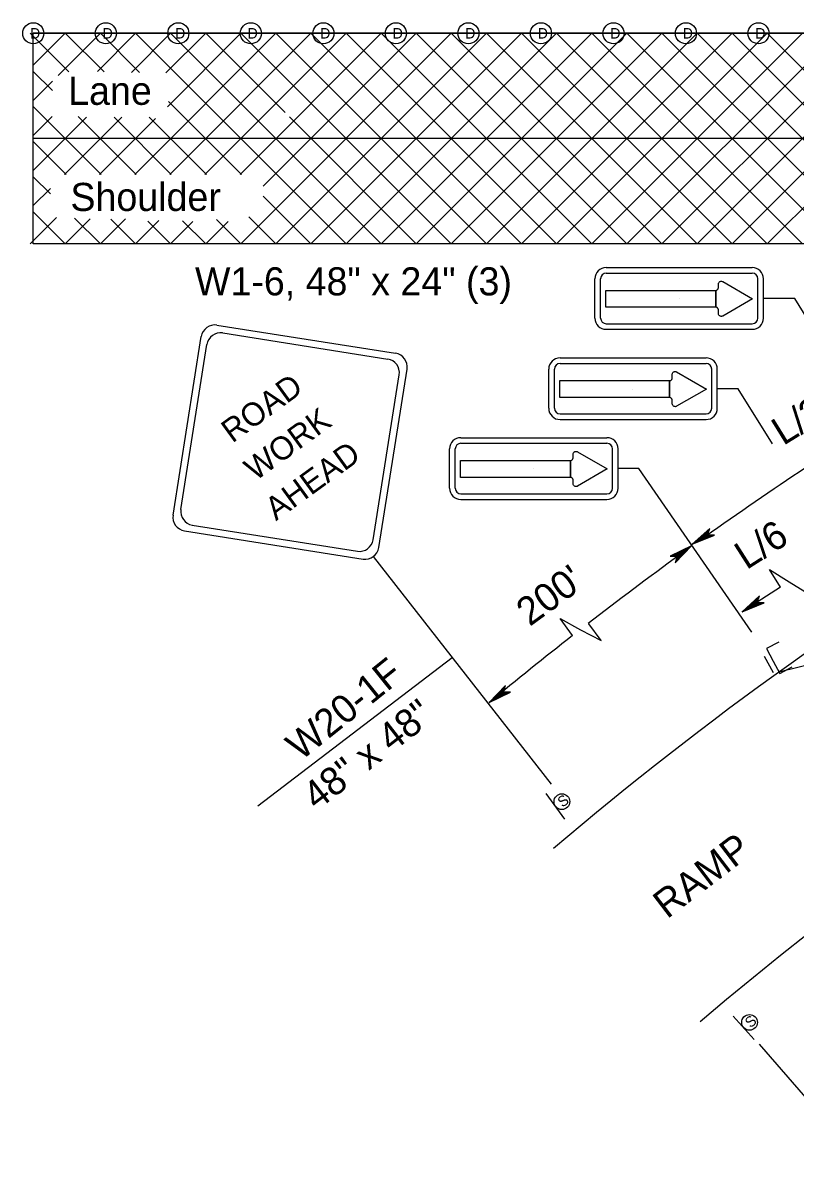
# Model space of a CAD drawing. Extents: x 499945 to 500993, y 499985 to 500645.
# Drawn here: x 500307.9 to 500417.9, y 500361.1 to 500523.2 of the extents above; entities that cross this region are included whole.
import ezdxf

# ---------------------------------------------------------------- set-up
doc = ezdxf.new("R2010")
doc.units = 0
for name, color, linetype in [('1', 7, 'Continuous'), ('24', 7, 'Continuous'), ('39', 7, 'Continuous'), ('5', 7, 'Continuous'), ('56', 7, 'Continuous'), ('60', 7, 'Continuous')]:
    doc.layers.add(name, color=color, linetype=linetype)

msp = doc.modelspace()

# ---------------------------------------------------------------- linework, layer by layer
at = {"layer": '1'}
for p, q in [((500314.43, 500516.25), (500308.95, 500521.73)), ((500309.39, 500491.75), (500309.39, 500521.73)), ((500309.39, 500517.18), (500313.95, 500521.73)), ((500309.39, 500521.73), (500732.65, 500521.73)), ((500895.45, 500521.73), (500309.39, 500521.73)), ((500312.95, 500515.74), (500318.94, 500521.73)), ((500319.46, 500516.22), (500313.95, 500521.73)), ((500318.51, 500516.3), (500323.94, 500521.73)), ((500324.53, 500516.14), (500318.94, 500521.73)), ((500323.36, 500516.15), (500328.93, 500521.73)), ((500323.83, 500501.64), (500343.92, 500521.73)), ((500353.91, 500491.75), (500323.94, 500521.73)), ((500328.28, 500516.08), (500333.93, 500521.73)), ((500328.48, 500511.28), (500338.93, 500521.73)), ((500328.83, 500501.64), (500348.92, 500521.73)), ((500358.91, 500491.75), (500328.93, 500521.73)), ((500333.83, 500501.64), (500353.92, 500521.73)), ((500345.23, 500510.43), (500333.93, 500521.73)), ((500338.82, 500501.64), (500358.91, 500521.73)), ((500368.9, 500491.75), (500338.93, 500521.73)), ((500338.93, 500491.75), (500368.9, 500521.73)), ((500342.12, 500499.94), (500363.91, 500521.73)), ((500343.92, 500491.75), (500373.9, 500521.73)), ((500373.9, 500491.75), (500343.92, 500521.73)), ((500378.9, 500491.75), (500348.92, 500521.73)), ((500348.92, 500491.75), (500378.9, 500521.73)), ((500353.92, 500491.75), (500383.89, 500521.73)), ((500383.89, 500491.75), (500353.92, 500521.73)), ((500388.89, 500491.75), (500358.91, 500521.73)), ((500358.91, 500491.75), (500388.89, 500521.73)), ((500393.89, 500491.75), (500363.91, 500521.73)), ((500363.91, 500491.75), (500393.89, 500521.73)), ((500398.88, 500491.75), (500368.9, 500521.73)), ((500368.9, 500491.75), (500398.88, 500521.73)), ((500403.88, 500491.75), (500373.9, 500521.73)), ((500373.9, 500491.75), (500403.88, 500521.73)), ((500408.87, 500491.75), (500378.9, 500521.73)), ((500378.9, 500491.75), (500408.87, 500521.73)), ((500413.87, 500491.75), (500383.89, 500521.73)), ((500383.89, 500491.75), (500413.87, 500521.73)), ((500418.87, 500491.75), (500388.89, 500521.73)), ((500388.89, 500491.75), (500418.87, 500521.73)), ((500423.86, 500491.75), (500393.89, 500521.73)), ((500393.89, 500491.75), (500423.86, 500521.73)), ((500428.86, 500491.75), (500398.88, 500521.73)), ((500398.88, 500491.75), (500428.86, 500521.73)), ((500433.85, 500491.75), (500403.88, 500521.73)), ((500403.88, 500491.75), (500433.85, 500521.73)), ((500438.85, 500491.75), (500408.87, 500521.73)), ((500408.87, 500491.75), (500438.85, 500521.73)), ((500443.85, 500491.75), (500413.87, 500521.73)), ((500413.87, 500491.75), (500443.85, 500521.73)), ((500312.11, 500513.57), (500309.39, 500516.29)), ((500309.39, 500512.18), (500312.11, 500514.9)), ((500319.05, 500501.64), (500309.39, 500511.29)), ((500339.03, 500501.64), (500328.63, 500512.04)), ((500309.39, 500507.19), (500312.07, 500509.86)), ((500309.39, 500502.19), (500316.99, 500509.78)), ((500313.84, 500501.64), (500321.99, 500509.79)), ((500324.04, 500501.64), (500315.8, 500509.88)), ((500329.04, 500501.64), (500320.9, 500509.78)), ((500334.03, 500501.64), (500325.9, 500509.77)), ((500363.91, 500491.75), (500345.84, 500509.82)), ((500318.84, 500501.64), (500326.78, 500509.58)), ((500895.45, 500506.74), (500309.39, 500506.74)), ((500314.05, 500501.64), (500309.39, 500506.3)), ((500311.85, 500498.85), (500309.39, 500501.3)), ((500309.39, 500497.19), (500311.85, 500499.65)), ((500348.92, 500491.75), (500342.12, 500498.55)), ((500308.95, 500491.75), (500312.68, 500495.48)), ((500313.95, 500491.75), (500309.39, 500496.3)), ((500313.95, 500491.75), (500317.5, 500495.3)), ((500318.94, 500491.75), (500315.27, 500495.42)), ((500318.94, 500491.75), (500322.52, 500495.33)), ((500323.94, 500491.75), (500320.42, 500495.27)), ((500323.94, 500491.75), (500327.26, 500495.07)), ((500338.93, 500491.75), (500335.47, 500495.21)), ((500343.92, 500491.75), (500340.08, 500495.6)), ((500328.93, 500491.75), (500325.7, 500494.98)), ((500328.93, 500491.75), (500332.1, 500494.92)), ((500333.93, 500491.75), (500330.65, 500495.03)), ((500333.93, 500491.75), (500337.13, 500494.95)), ((500528.8, 500491.75), (500309.39, 500491.75)), ((500415.78, 500442.85), (500414.17, 500445.37)), ((500414.17, 500445.37), (500417, 500443.62)), ((500417, 500443.62), (500419.83, 500441.87)), ((500415.78, 500442.85), (500410.3, 500439.34)), ((500386.14, 500435.96), (500384.37, 500438.38)), ((500384.37, 500438.38), (500387.3, 500436.81)), ((500387.3, 500436.81), (500390.23, 500435.25)), ((500390.23, 500435.25), (500388.46, 500437.66))]:
    msp.add_line(p, q, dxfattribs=at)
for centre, radius, start, end in [((500707.05, 500025), 499.62, 110.8985, 130.3678), ((500705.56, 500027.66), 464.3, 91.723, 130.4534), ((500705.01, 500028.12), 517.7, 123.4934, 125.4069), ((500705.01, 500028.12), 517.7, 125.9007, 127.7073), ((500705.01, 500028.12), 517.7, 128.0204, 129.7026)]:
    msp.add_arc(centre, radius, start, end, dxfattribs=at)
at = {"layer": '24'}
for points in [[(500403.2, 500449), (500406.34, 500450.25), (500405.35, 500450.33), (500405.71, 500451.23), (500403.2, 500449), (500403.39, 500449.12), (500406.24, 500450.24), (500405.3, 500450.31), (500405.62, 500451.12), (500403.48, 500449.19), (500403.59, 500449.24), (500406.02, 500450.21), (500405.28, 500450.3), (500405.55, 500450.99), (500403.63, 500449.27), (500403.71, 500449.34), (500405.85, 500450.18), (500405.27, 500450.28), (500405.43, 500450.86), (500403.99, 500449.51), (500404.15, 500449.61), (500405.66, 500450.16), (500405.24, 500450.25), (500405.35, 500450.71), (500404.18, 500449.61), (500404.34, 500449.69), (500405.46, 500450.15), (500405.14, 500450.22), (500405.23, 500450.54), (500404.47, 500449.79), (500404.62, 500449.86), (500405.3, 500450.12), (500405.12, 500450.2), (500405.19, 500450.45), (500404.69, 500449.92), (500405.14, 500450.07), (500405.02, 500450.15), (500405.13, 500450.36), (500404.78, 500450), (500405.08, 500450.09), (500404.92, 500450.11), (500405.01, 500450.24), (500404.94, 500450.08), (500405.01, 500450.11)], [(500403.09, 500448.77), (500400.06, 500447.28), (500401.05, 500447.27), (500400.76, 500446.35), (500403.09, 500448.77), (500402.91, 500448.63), (500400.16, 500447.3), (500401.1, 500447.3), (500400.84, 500446.46), (500402.82, 500448.55), (500402.72, 500448.5), (500400.37, 500447.35), (500401.11, 500447.31), (500400.9, 500446.6), (500402.68, 500448.47), (500402.6, 500448.39), (500400.54, 500447.39), (500401.13, 500447.33), (500401.01, 500446.74), (500402.34, 500448.2), (500402.19, 500448.09), (500400.73, 500447.42), (500401.15, 500447.36), (500401.08, 500446.9), (500402.16, 500448.09), (500402.01, 500447.99), (500400.93, 500447.45), (500401.25, 500447.4), (500401.18, 500447.07), (500401.88, 500447.88), (500401.74, 500447.8), (500401.08, 500447.49), (500401.27, 500447.43), (500401.22, 500447.17), (500401.68, 500447.73), (500401.24, 500447.55), (500401.36, 500447.49), (500401.28, 500447.26), (500401.59, 500447.65), (500401.3, 500447.53), (500401.46, 500447.53), (500401.38, 500447.39), (500401.44, 500447.55), (500401.37, 500447.52)], [(500410.3, 500439.34), (500413.42, 500440.64), (500412.43, 500440.7), (500412.78, 500441.61), (500410.3, 500439.34), (500410.48, 500439.47), (500413.32, 500440.62), (500412.38, 500440.68), (500412.69, 500441.5), (500410.58, 500439.54), (500410.68, 500439.59), (500413.1, 500440.59), (500412.36, 500440.67), (500412.62, 500441.37), (500410.72, 500439.61), (500410.81, 500439.69), (500412.93, 500440.56), (500412.35, 500440.65), (500412.51, 500441.23), (500411.08, 500439.86), (500411.24, 500439.96), (500412.74, 500440.54), (500412.32, 500440.62), (500412.42, 500441.08), (500411.27, 500439.96), (500411.43, 500440.05), (500412.54, 500440.52), (500412.22, 500440.59), (500412.31, 500440.91), (500411.56, 500440.15), (500411.71, 500440.22), (500412.38, 500440.49), (500412.2, 500440.56), (500412.27, 500440.82), (500411.78, 500440.28), (500412.23, 500440.44), (500412.1, 500440.51), (500412.2, 500440.73), (500411.86, 500440.36), (500412.16, 500440.46), (500412, 500440.48), (500412.09, 500440.61), (500412.02, 500440.45), (500412.09, 500440.48)], [(500374.3, 500426.42), (500377.33, 500427.91), (500376.34, 500427.92), (500376.63, 500428.84), (500374.3, 500426.42), (500374.48, 500426.56), (500377.23, 500427.89), (500376.29, 500427.89), (500376.55, 500428.73), (500374.57, 500426.64), (500374.67, 500426.69), (500377.02, 500427.84), (500376.28, 500427.88), (500376.49, 500428.59), (500374.71, 500426.72), (500374.79, 500426.8), (500376.85, 500427.8), (500376.26, 500427.86), (500376.38, 500428.45), (500375.05, 500426.99), (500375.2, 500427.1), (500376.66, 500427.77), (500376.24, 500427.83), (500376.31, 500428.29), (500375.23, 500427.11), (500375.38, 500427.2), (500376.46, 500427.74), (500376.14, 500427.79), (500376.21, 500428.12), (500375.51, 500427.31), (500375.65, 500427.39), (500376.31, 500427.7), (500376.12, 500427.76), (500376.17, 500428.02), (500375.71, 500427.46), (500376.15, 500427.64), (500376.03, 500427.71), (500376.11, 500427.93), (500375.8, 500427.54), (500376.09, 500427.66), (500375.93, 500427.66), (500376.01, 500427.8), (500375.95, 500427.64), (500376.02, 500427.67)]]:
    msp.add_lwpolyline(points, dxfattribs=at)
at = {"layer": '5'}
for p, q in [((500417.78, 500483.98), (500413.33, 500483.98)), ((500426.17, 500470.42), (500417.78, 500483.98)), ((500409.72, 500471.12), (500406.76, 500471.12)), ((500414.6, 500463.25), (500409.72, 500471.12)), ((500395.61, 500459.75), (500392.64, 500459.75)), ((500411.69, 500436.45), (500395.61, 500459.75)), ((500357.79, 500447.21), (500383.11, 500414.79)), ((500458.49, 500441.31), (500415.5, 500430.77)), ((500341.37, 500411.72), (500369.01, 500432.85)), ((500412.7, 500377.8), (500427.16, 500361.12))]:
    msp.add_line(p, q, dxfattribs=at)
at = {"layer": '56'}
for p, q in [((500390.95, 500488.37), (500411.73, 500488.37)), ((500390.95, 500487.57), (500411.73, 500487.57)), ((500389.35, 500481.18), (500389.35, 500486.77)), ((500390.15, 500481.18), (500390.15, 500486.77)), ((500412.53, 500481.18), (500412.53, 500486.77)), ((500413.33, 500481.18), (500413.33, 500486.77)), ((500335.53, 500480.18), (500360.96, 500476.16)), ((500336.35, 500479.06), (500359.84, 500475.35)), ((500390.95, 500480.38), (500411.73, 500480.38)), ((500390.95, 500479.58), (500411.73, 500479.58)), ((500329.28, 500453.12), (500333.29, 500478.55)), ((500330.4, 500453.94), (500334.11, 500477.43)), ((500384.37, 500475.52), (500405.16, 500475.52)), ((500384.37, 500474.72), (500405.16, 500474.72)), ((500357.76, 500449.62), (500361.47, 500473.11)), ((500358.58, 500448.5), (500362.59, 500473.92)), ((500382.77, 500468.33), (500382.77, 500473.92)), ((500383.57, 500468.33), (500383.57, 500473.92)), ((500405.96, 500468.33), (500405.96, 500473.92)), ((500406.76, 500468.33), (500406.76, 500473.92)), ((500384.37, 500467.53), (500405.16, 500467.53)), ((500384.37, 500466.73), (500405.16, 500466.73)), ((500370.26, 500464.15), (500391.04, 500464.15)), ((500370.26, 500463.35), (500391.04, 500463.35)), ((500368.66, 500456.96), (500368.66, 500462.55)), ((500369.46, 500456.96), (500369.46, 500462.55)), ((500391.84, 500456.96), (500391.84, 500462.55)), ((500392.64, 500456.96), (500392.64, 500462.55)), ((500370.26, 500456.16), (500391.04, 500456.16)), ((500370.26, 500455.36), (500391.04, 500455.36)), ((500332.03, 500451.7), (500355.52, 500447.99)), ((500330.91, 500450.88), (500356.34, 500446.87)), ((500413.44, 500433.03), (500414.69, 500430.7)), ((500385.06, 500409.84), (500382.41, 500413.47)), ((500412.02, 500378.46), (500409, 500381.8))]:
    msp.add_line(p, q, dxfattribs=at)
msp.add_lwpolyline([(500415.53, 500435.05), (500413.77, 500434.11), (500414.72, 500432.34), (500415.66, 500430.58), (500417.42, 500431.53)], dxfattribs=at)
for centre, radius in [((500309.39, 500521.73), 1.5), ((500319.72, 500521.73), 1.5), ((500330.04, 500521.73), 1.5), ((500340.36, 500521.73), 1.5), ((500350.69, 500521.73), 1.5), ((500361.01, 500521.73), 1.5), ((500371.33, 500521.73), 1.5), ((500381.66, 500521.73), 1.5), ((500391.98, 500521.73), 1.5), ((500402.3, 500521.73), 1.5), ((500412.63, 500521.73), 1.5), ((500384.64, 500412.32), 1.12), ((500411.35, 500380.89), 1.12)]:
    msp.add_circle(centre, radius, dxfattribs=at)
for centre, radius, start, end in [((500390.95, 500486.77), 1.6, 90, 180), ((500390.95, 500486.77), 0.799, 90, 180), ((500411.73, 500486.77), 1.6, 0, 90), ((500411.73, 500486.77), 0.799, 0, 90), ((500390.95, 500481.18), 1.6, 180, 270), ((500390.95, 500481.18), 0.799, 180, 270), ((500411.73, 500481.18), 1.6, 270, 0), ((500411.73, 500481.18), 0.799, 270, 0), ((500335.23, 500478.24), 1.96, 81.0292, 171.0292), ((500336.04, 500477.12), 1.96, 81.0292, 171.0292), ((500360.66, 500474.23), 1.96, 351.0292, 81.0292), ((500359.54, 500473.41), 1.96, 351.0292, 81.0292), ((500384.37, 500473.92), 1.6, 90, 180), ((500384.37, 500473.92), 0.799, 90, 180), ((500405.16, 500473.92), 1.6, 0, 90), ((500405.16, 500473.92), 0.799, 0, 90), ((500384.37, 500468.33), 1.6, 180, 270), ((500384.37, 500468.33), 0.799, 180, 270), ((500405.16, 500468.33), 1.6, 270, 0), ((500405.16, 500468.33), 0.799, 270, 0), ((500370.26, 500462.55), 1.6, 90, 180), ((500370.26, 500462.55), 0.799, 90, 180), ((500391.04, 500462.55), 1.6, 0, 90), ((500391.04, 500462.55), 0.799, 0, 90), ((500370.26, 500456.96), 1.6, 180, 270), ((500370.26, 500456.96), 0.799, 180, 270), ((500391.04, 500456.96), 1.6, 270, 0), ((500391.04, 500456.96), 0.799, 270, 0), ((500331.22, 500452.82), 1.96, 171.0292, 261.0292), ((500332.34, 500453.63), 1.96, 171.0292, 261.0292), ((500355.83, 500449.92), 1.96, 261.0292, 351.0292), ((500356.64, 500448.8), 1.96, 261.0292, 351.0292)]:
    msp.add_arc(centre, radius, start, end, dxfattribs=at)
at = {"layer": '60'}
for p, q in [((500401.34, 500483.92), (500401.34, 500483.92)), ((500334.08, 500479.83), (500334.08, 500479.83)), ((500394.76, 500471.07), (500394.76, 500471.07)), ((500380.65, 500459.7), (500380.65, 500459.7)), ((500357.79, 500447.22), (500357.79, 500447.22))]:
    msp.add_line(p, q, dxfattribs=at)
for points in [[(500411.77, 500483.92), (500407.53, 500481.47), (500407.48, 500481.45), (500407.42, 500481.43), (500407.36, 500481.42), (500407.29, 500481.42), (500407.21, 500481.43), (500407.12, 500481.48), (500407.07, 500481.51), (500407.03, 500481.54), (500406.98, 500481.61), (500406.95, 500481.68), (500406.94, 500481.73), (500406.93, 500481.82), (500406.93, 500482.32), (500406.92, 500482.41), (500406.9, 500482.46), (500406.88, 500482.5), (500406.85, 500482.56), (500406.81, 500482.6), (500406.77, 500482.64), (500406.73, 500482.67), (500406.67, 500482.69), (500406.61, 500482.71), (500406.53, 500482.72), (500406.53, 500485.12), (500406.64, 500485.14), (500406.71, 500485.16), (500406.76, 500485.19), (500406.81, 500485.23), (500406.85, 500485.28), (500406.88, 500485.34), (500406.9, 500485.38), (500406.93, 500485.52), (500406.93, 500486.03), (500406.94, 500486.13), (500406.96, 500486.19), (500407.01, 500486.27), (500407.04, 500486.31), (500407.12, 500486.37), (500407.17, 500486.4), (500407.25, 500486.42), (500407.34, 500486.43), (500407.45, 500486.41), (500407.49, 500486.39), (500407.53, 500486.37)], [(500406.53, 500482.72), (500390.9, 500482.72), (500390.9, 500485.12), (500406.53, 500485.12)], [(500405.2, 500471.07), (500400.95, 500468.62), (500400.91, 500468.6), (500400.85, 500468.58), (500400.79, 500468.56), (500400.72, 500468.57), (500400.64, 500468.58), (500400.54, 500468.62), (500400.49, 500468.66), (500400.46, 500468.69), (500400.41, 500468.76), (500400.38, 500468.83), (500400.36, 500468.88), (500400.35, 500468.96), (500400.35, 500469.47), (500400.35, 500469.55), (500400.33, 500469.61), (500400.31, 500469.65), (500400.28, 500469.7), (500400.24, 500469.75), (500400.19, 500469.79), (500400.16, 500469.81), (500400.1, 500469.84), (500400.04, 500469.86), (500399.95, 500469.87), (500399.95, 500472.27), (500400.06, 500472.28), (500400.14, 500472.31), (500400.18, 500472.34), (500400.23, 500472.38), (500400.27, 500472.43), (500400.31, 500472.49), (500400.33, 500472.53), (500400.35, 500472.67), (500400.35, 500473.17), (500400.37, 500473.27), (500400.39, 500473.34), (500400.43, 500473.41), (500400.47, 500473.46), (500400.54, 500473.51), (500400.6, 500473.54), (500400.68, 500473.57), (500400.76, 500473.57), (500400.88, 500473.55), (500400.91, 500473.54), (500400.95, 500473.52)], [(500399.95, 500469.87), (500384.33, 500469.87), (500384.33, 500472.27), (500399.95, 500472.27)], [(500391.08, 500459.7), (500386.84, 500457.25), (500386.79, 500457.22), (500386.74, 500457.21), (500386.67, 500457.19), (500386.6, 500457.19), (500386.52, 500457.21), (500386.43, 500457.25), (500386.38, 500457.29), (500386.35, 500457.32), (500386.29, 500457.39), (500386.26, 500457.46), (500386.25, 500457.51), (500386.24, 500457.59), (500386.24, 500458.1), (500386.23, 500458.18), (500386.21, 500458.24), (500386.19, 500458.28), (500386.16, 500458.33), (500386.12, 500458.38), (500386.08, 500458.42), (500386.04, 500458.44), (500385.99, 500458.47), (500385.92, 500458.49), (500385.84, 500458.5), (500385.84, 500460.9), (500385.95, 500460.91), (500386.02, 500460.94), (500386.07, 500460.97), (500386.12, 500461.01), (500386.16, 500461.06), (500386.19, 500461.12), (500386.21, 500461.16), (500386.24, 500461.3), (500386.24, 500461.8), (500386.25, 500461.9), (500386.27, 500461.97), (500386.32, 500462.04), (500386.35, 500462.09), (500386.43, 500462.14), (500386.49, 500462.17), (500386.56, 500462.2), (500386.65, 500462.2), (500386.76, 500462.18), (500386.8, 500462.17), (500386.84, 500462.15)], [(500385.84, 500458.5), (500370.21, 500458.5), (500370.21, 500460.9), (500385.84, 500460.9)]]:
    msp.add_lwpolyline(points, close=True, dxfattribs=at)
for centre, radius in [((500309.39, 500521.73), 1.5), ((500319.72, 500521.73), 1.5), ((500330.04, 500521.73), 1.5), ((500340.36, 500521.73), 1.5), ((500350.69, 500521.73), 1.5), ((500361.01, 500521.73), 1.5), ((500371.33, 500521.73), 1.5), ((500381.66, 500521.73), 1.5), ((500391.98, 500521.73), 1.5), ((500402.3, 500521.73), 1.5), ((500412.63, 500521.73), 1.5), ((500384.64, 500412.32), 1.12), ((500411.35, 500380.89), 1.12)]:
    msp.add_circle(centre, radius, dxfattribs=at)

# ---------------------------------------------------------------- texts
at = {"layer": '1'}
for s, rotation, p in [('L/2', 31.7682, (500416.14, 500462.95)), ('L/6', 32.5735, (500410.91, 500445.26)), ("200'", 36.2244, (500380.06, 500437.19))]:
    msp.add_text(s, height=4, rotation=rotation, dxfattribs=at).set_placement(p)
at = {"layer": '39'}
for s, p in [('ROAD', (500337.72, 500463.3)), ('WORK', (500341, 500457.89)), ('AHEAD', (500343.94, 500452.24))]:
    msp.add_text(s, height=3.3, rotation=36.0288, dxfattribs=at).set_placement(p)
at = {"layer": '5'}
for s, p in [('Lane', (500314.36, 500511.54)), ('Shoulder', (500314.68, 500496.43)), ('W1-6, 48" x 24" (3)', (500332.41, 500484.41))]:
    msp.add_text(s, height=4, dxfattribs=at).set_placement(p)
for s, rotation, p in [('W20-1F', 38.8035, (500347.46, 500418.04)), ('48" x 48"', 37.7665, (500349.75, 500410.96)), ('RAMP', 37.3841, (500399.61, 500395.54))]:
    msp.add_text(s, height=4, rotation=rotation, dxfattribs=at).set_placement(p)
at = {"layer": '56'}
for p in [(500308.93, 500520.98), (500319.26, 500520.98), (500329.58, 500520.98), (500339.9, 500520.98), (500350.23, 500520.98), (500360.55, 500520.98), (500370.87, 500520.98), (500381.2, 500520.98), (500391.52, 500520.98), (500401.84, 500520.98), (500412.17, 500520.98)]:
    msp.add_text('D', height=1.5, dxfattribs=at).set_placement(p)
for rotation, p in [(36.1124, (500384.71, 500411.44)), (42.1416, (500411.51, 500380.02))]:
    msp.add_text('S', height=1.5, rotation=rotation, dxfattribs=at).set_placement(p)

doc.saveas('drawing.dxf')
